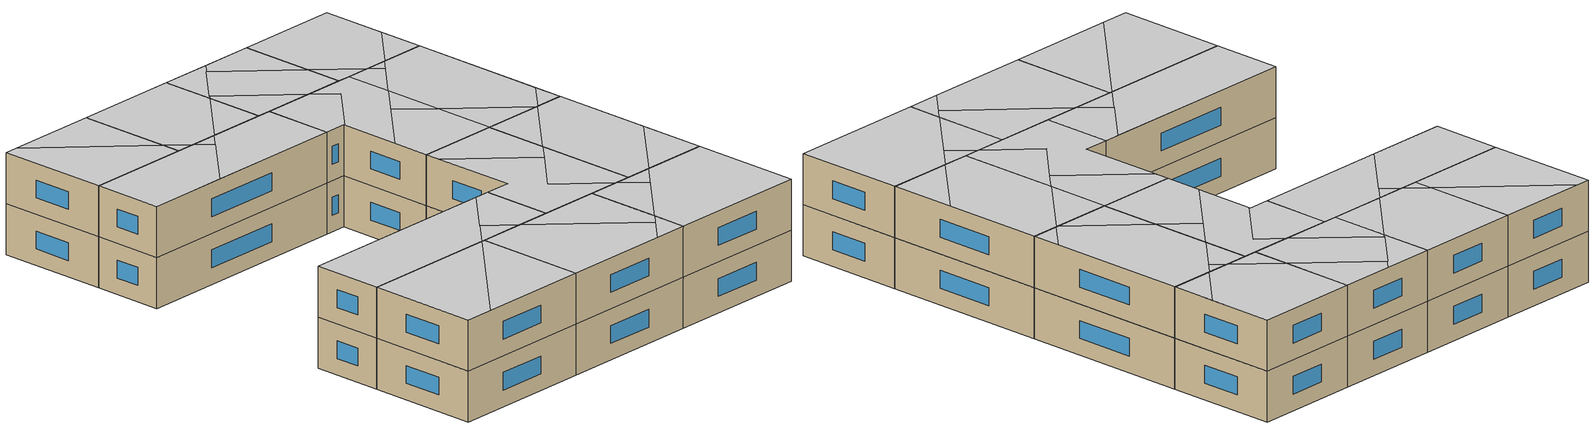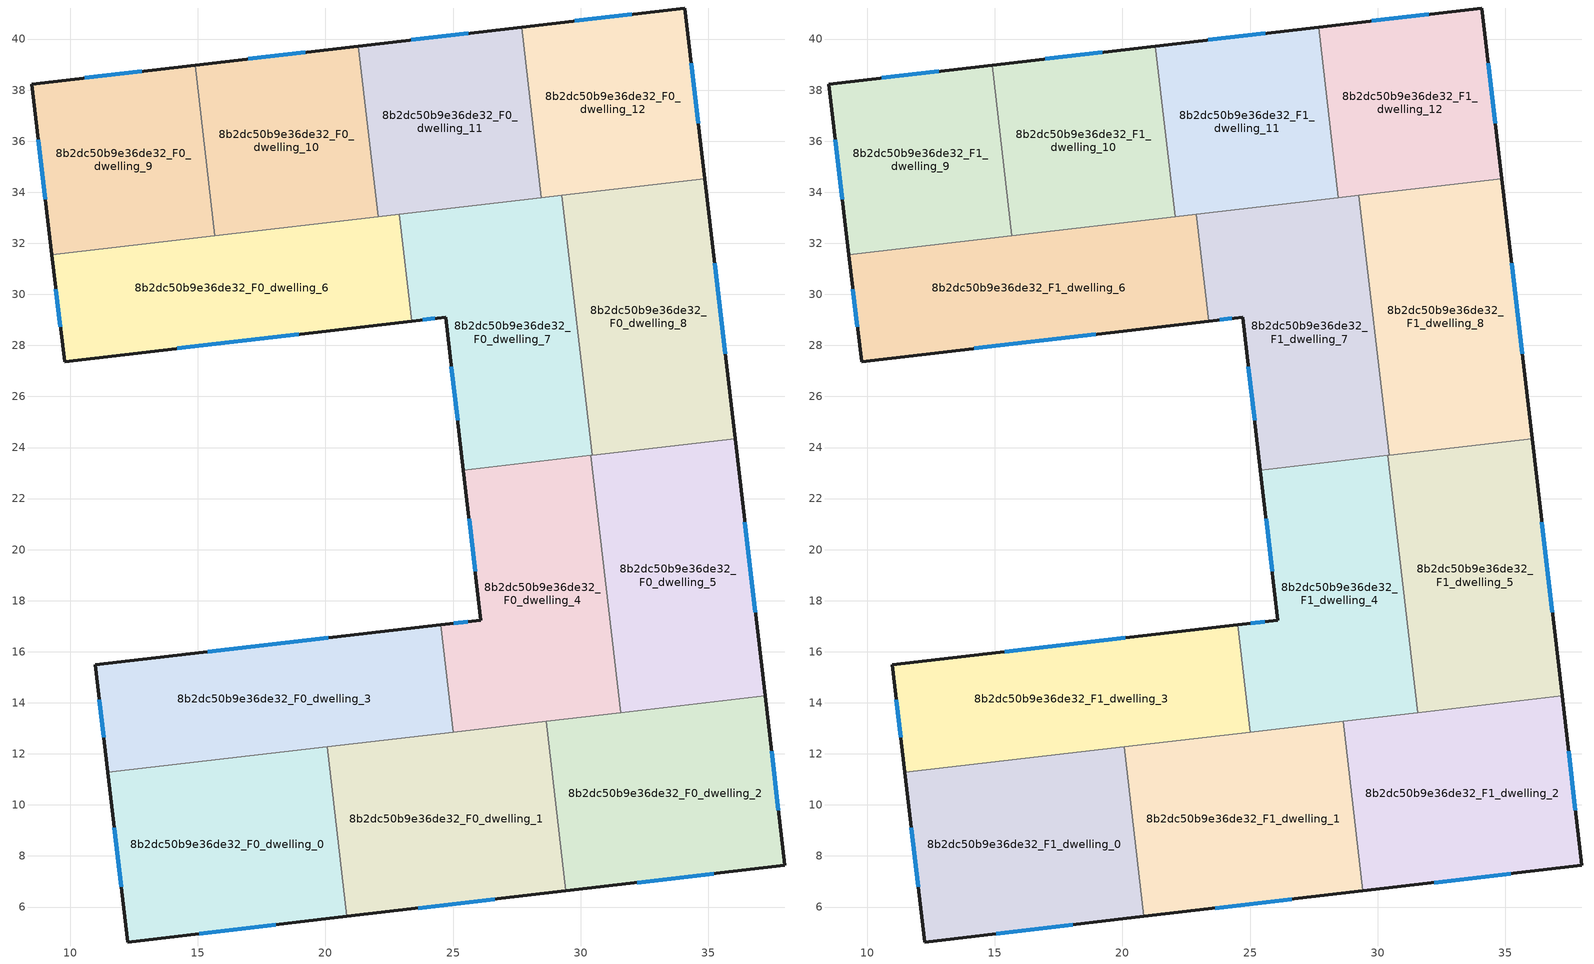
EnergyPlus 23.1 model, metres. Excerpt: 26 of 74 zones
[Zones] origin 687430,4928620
8b2dc50b9e36de32_F0_dwelling_0
 floor ground (EU_floor_Construction): 20.06,12.27 20.84,5.63 12.26,4.63 11.48,11.27 z0
 wall outside (EU_wall_Construction): 11.48,11.27 12.26,4.63 20.84,5.63 z0:3
 wall to 8b2dc50b9e36de32_F0_dwelling_1 (EU_wall_Construction): 20.84,5.63 20.06,12.27 z0:3
 wall to 8b2dc50b9e36de32_F0_dwelling_3 (EU_wall_Construction): 20.06,12.27 11.48,11.27 z0:3
 window (EU_Window_Construction): 15.05,4.96 18.05,5.3 / 11.73,9.11 12,6.79 z0.98:2.02
8b2dc50b9e36de32_F0_dwelling_1
 floor ground (EU_floor_Construction): 28.64,13.27 29.42,6.63 20.84,5.63 20.06,12.27 z0
 wall outside (EU_wall_Construction): 20.84,5.63 29.42,6.63 z0:3
 wall to 8b2dc50b9e36de32_F0_dwelling_2 (EU_wall_Construction): 29.42,6.63 28.64,13.27 z0:3
 wall to 8b2dc50b9e36de32_F0_dwelling_4 (EU_wall_Construction): 28.64,13.27 25,12.85 z0:3
 wall to 8b2dc50b9e36de32_F0_dwelling_3 (EU_wall_Construction): 25,12.84 20.06,12.27 z0:3
 window (EU_Window_Construction): 23.63,5.95 26.63,6.3 z0.98:2.02
8b2dc50b9e36de32_F0_dwelling_10
 floor ground (EU_floor_Construction): 21.29,39.73 22.06,33.05 15.67,32.3 14.89,38.98 z0
 wall outside (EU_wall_Construction): 21.29,39.73 14.89,38.98 z0:3
 wall to 8b2dc50b9e36de32_F0_dwelling_11 (EU_wall_Construction): 22.06,33.05 21.29,39.73 z0:3
 wall to 8b2dc50b9e36de32_F0_dwelling_9 (EU_wall_Construction): 14.89,38.98 15.67,32.3 z0:3
 wall to 8b2dc50b9e36de32_F0_dwelling_6 (EU_wall_Construction): 15.67,32.3 22.06,33.05 z0:3
 window (EU_Window_Construction): 19.21,39.49 16.97,39.23 z0.98:2.02
8b2dc50b9e36de32_F0_dwelling_11
 floor ground (EU_floor_Construction): 27.68,40.47 28.46,33.79 22.06,33.05 21.29,39.73 z0
 wall outside (EU_wall_Construction): 27.68,40.47 21.29,39.73 z0:3
 wall to 8b2dc50b9e36de32_F0_dwelling_12 (EU_wall_Construction): 28.46,33.79 27.68,40.47 z0:3
 wall to 8b2dc50b9e36de32_F0_dwelling_7 (EU_wall_Construction): 22.89,33.14 28.46,33.79 z0:3
 wall to 8b2dc50b9e36de32_F0_dwelling_6 (EU_wall_Construction): 22.06,33.05 22.89,33.14 z0:3
 window (EU_Window_Construction): 25.6,40.23 23.37,39.97 z0.98:2.02
8b2dc50b9e36de32_F0_dwelling_12
 floor ground (EU_floor_Construction): 34.08,41.22 34.86,34.54 28.46,33.79 27.68,40.47 z0
 wall outside (EU_wall_Construction): 34.86,34.54 34.08,41.22 27.68,40.47 z0:3
 wall to 8b2dc50b9e36de32_F0_dwelling_8 (EU_wall_Construction): 29.26,33.89 34.86,34.54 z0:3
 wall to 8b2dc50b9e36de32_F0_dwelling_7 (EU_wall_Construction): 28.46,33.79 29.26,33.89 z0:3
 window (EU_Window_Construction): 32,40.98 29.76,40.72 / 34.6,36.71 34.33,39.05 z0.98:2.02
8b2dc50b9e36de32_F0_dwelling_2
 floor ground (EU_floor_Construction): 37.22,14.27 38,7.63 29.42,6.63 28.64,13.27 z0
 wall outside (EU_wall_Construction): 29.42,6.63 38,7.63 37.22,14.27 z0:3
 wall to 8b2dc50b9e36de32_F0_dwelling_5 (EU_wall_Construction): 37.22,14.27 31.57,13.61 z0:3
 wall to 8b2dc50b9e36de32_F0_dwelling_4 (EU_wall_Construction): 31.57,13.61 28.64,13.27 z0:3
 window (EU_Window_Construction): 37.74,9.79 37.47,12.11 / 32.21,6.95 35.21,7.3 z0.98:2.02
8b2dc50b9e36de32_F0_dwelling_3
 floor ground (EU_floor_Construction): 24.51,17.06 25,12.84 11.48,11.27 10.99,15.49 z0
 wall outside (EU_wall_Construction): 24.51,17.06 10.99,15.49 11.48,11.27 z0:3
 wall to 8b2dc50b9e36de32_F0_dwelling_4 (EU_wall_Construction): 25,12.84 24.51,17.06 z0:3
 window (EU_Window_Construction): 11.15,14.12 11.32,12.64 / 20.11,16.55 15.38,16 z0.98:2.02
8b2dc50b9e36de32_F0_dwelling_4
 floor ground (EU_floor_Construction): 30.4,23.69 31.57,13.61 25,12.84 24.51,17.06 26.09,17.24 25.4,23.11 z0
 wall outside (EU_wall_Construction): 25.4,23.11 26.09,17.24 24.51,17.06 z0:3
 wall to 8b2dc50b9e36de32_F0_dwelling_5 (EU_wall_Construction): 31.57,13.61 30.4,23.69 z0:3
 wall to 8b2dc50b9e36de32_F0_dwelling_7 (EU_wall_Construction): 30.4,23.69 25.4,23.11 z0:3
 window (EU_Window_Construction): 25.63,21.2 25.86,19.15 / 25.57,17.18 25.02,17.12 z0.98:2.02
8b2dc50b9e36de32_F0_dwelling_5
 floor ground (EU_floor_Construction): 36.05,24.35 37.22,14.27 31.57,13.61 30.4,23.69 z0
 wall outside (EU_wall_Construction): 37.22,14.27 36.05,24.35 z0:3
 wall to 8b2dc50b9e36de32_F0_dwelling_8 (EU_wall_Construction): 36.05,24.35 30.45,23.7 z0:3
 wall to 8b2dc50b9e36de32_F0_dwelling_7 (EU_wall_Construction): 30.45,23.7 30.39,23.69 z0:3
 window (EU_Window_Construction): 36.84,17.55 36.43,21.07 z0.98:2.02
8b2dc50b9e36de32_F0_dwelling_6
 floor ground (EU_floor_Construction): 22.89,33.14 23.37,28.95 9.78,27.37 9.28,31.56 z0
 wall outside (EU_wall_Construction): 9.28,31.56 9.78,27.37 23.37,28.95 z0:3
 wall to 8b2dc50b9e36de32_F0_dwelling_7 (EU_wall_Construction): 23.37,28.95 22.89,33.14 z0:3
 wall to 8b2dc50b9e36de32_F0_dwelling_9 (EU_wall_Construction): 15.67,32.3 9.28,31.56 z0:3
 window (EU_Window_Construction): 14.2,27.88 18.95,28.44 / 9.44,30.2 9.62,28.73 z0.98:2.02
8b2dc50b9e36de32_F0_dwelling_7
 floor ground (EU_floor_Construction): 29.26,33.89 30.45,23.7 25.4,23.11 24.71,29.11 23.37,28.95 22.89,33.14 z0
 wall outside (EU_wall_Construction): 23.37,28.95 24.71,29.11 25.4,23.11 z0:3
 wall to 8b2dc50b9e36de32_F0_dwelling_8 (EU_wall_Construction): 30.45,23.7 29.26,33.89 z0:3
 window (EU_Window_Construction): 24.93,27.16 25.18,25.06 / 23.81,29 24.27,29.06 z0.98:2.02
8b2dc50b9e36de32_F0_dwelling_8
 floor ground (EU_floor_Construction): 34.86,34.54 36.05,24.35 30.45,23.7 29.26,33.89 z0
 wall outside (EU_wall_Construction): 36.05,24.35 34.86,34.54 z0:3
 window (EU_Window_Construction): 35.66,27.66 35.24,31.22 z0.98:2.02
8b2dc50b9e36de32_F0_dwelling_9
 floor ground (EU_floor_Construction): 14.89,38.98 15.67,32.3 9.28,31.56 8.49,38.24 z0
 wall outside (EU_wall_Construction): 14.89,38.98 8.49,38.24 9.28,31.56 z0:3
 window (EU_Window_Construction): 8.75,36.07 9.02,33.73 / 12.81,38.74 10.57,38.48 z0.98:2.02
8b2dc50b9e36de32_F1_dwelling_0
 floor to 8b2dc50b9e36de32_F0_dwelling_0 (EU_floor_Construction): 20.06,12.27 20.84,5.63 12.26,4.63 11.48,11.27 z3
 wall outside (EU_wall_Construction): 11.48,11.27 12.26,4.63 20.84,5.63 z3:6
 wall to 8b2dc50b9e36de32_F1_dwelling_1 (EU_wall_Construction): 20.84,5.63 20.06,12.27 z3:6
 wall to 8b2dc50b9e36de32_F1_dwelling_3 (EU_wall_Construction): 20.06,12.27 11.48,11.27 z3:6
 window (EU_Window_Construction): 15.05,4.96 18.05,5.3 / 11.73,9.11 12,6.79 z3.98:5.02
 ceiling to 8b2dc50b9e36de32_F2_dwelling_6 (EU_floor_Construction): 13.99,4.83 19.86,12.25 11.48,11.27 12.26,4.63 z6
 ceiling to 8b2dc50b9e36de32_F2_dwelling_10 (EU_floor_Construction): 20.84,5.63 20.06,12.27 19.86,12.25 13.99,4.83 z6
8b2dc50b9e36de32_F1_dwelling_1
 floor to 8b2dc50b9e36de32_F0_dwelling_1 (EU_floor_Construction): 28.64,13.27 29.42,6.63 20.84,5.63 20.06,12.27 z3
 wall outside (EU_wall_Construction): 20.84,5.63 29.42,6.63 z3:6
 wall to 8b2dc50b9e36de32_F1_dwelling_2 (EU_wall_Construction): 29.42,6.63 28.64,13.27 z3:6
 wall to 8b2dc50b9e36de32_F1_dwelling_4 (EU_wall_Construction): 28.64,13.27 25,12.85 z3:6
 wall to 8b2dc50b9e36de32_F1_dwelling_3 (EU_wall_Construction): 25,12.84 20.06,12.27 z3:6
 window (EU_Window_Construction): 23.63,5.95 26.63,6.3 z3.98:5.02
 ceiling to 8b2dc50b9e36de32_F2_dwelling_10 (EU_floor_Construction): 27.32,6.39 28.62,8.03 22.86,12.6 20.06,12.27 20.84,5.63 z6
 ceiling to 8b2dc50b9e36de32_F2_dwelling_8 (EU_floor_Construction): 28.62,8.03 29.17,8.72 28.64,13.27 22.86,12.6 z6
 ceiling to 8b2dc50b9e36de32_F2_dwelling_11 (EU_floor_Construction): 29.42,6.63 29.17,8.72 27.32,6.39 z6
8b2dc50b9e36de32_F1_dwelling_10
 floor to 8b2dc50b9e36de32_F0_dwelling_10 (EU_floor_Construction): 21.29,39.73 22.06,33.05 15.67,32.3 14.89,38.98 z3
 wall outside (EU_wall_Construction): 21.29,39.73 14.89,38.98 z3:6
 wall to 8b2dc50b9e36de32_F1_dwelling_11 (EU_wall_Construction): 22.06,33.05 21.29,39.73 z3:6
 wall to 8b2dc50b9e36de32_F1_dwelling_9 (EU_wall_Construction): 14.89,38.98 15.67,32.3 z3:6
 wall to 8b2dc50b9e36de32_F1_dwelling_6 (EU_wall_Construction): 15.67,32.3 22.06,33.05 z3:6
 window (EU_Window_Construction): 19.21,39.49 16.97,39.23 z3.98:5.02
 ceiling to 8b2dc50b9e36de32_F2_dwelling_0 (EU_floor_Construction): 18.51,32.63 21.65,36.6 21.29,39.73 14.89,38.98 15.54,33.41 16.78,32.43 z6
 ceiling to 8b2dc50b9e36de32_F2_dwelling_3 (EU_floor_Construction): 22.06,33.05 21.65,36.6 18.51,32.63 z6
 ceiling to 8b2dc50b9e36de32_F2_dwelling_1 (EU_floor_Construction): 16.78,32.43 15.54,33.41 15.67,32.3 z6
8b2dc50b9e36de32_F1_dwelling_11
 floor to 8b2dc50b9e36de32_F0_dwelling_11 (EU_floor_Construction): 27.68,40.47 28.46,33.79 22.06,33.05 21.29,39.73 z3
 wall outside (EU_wall_Construction): 27.68,40.47 21.29,39.73 z3:6
 wall to 8b2dc50b9e36de32_F1_dwelling_12 (EU_wall_Construction): 28.46,33.79 27.68,40.47 z3:6
 wall to 8b2dc50b9e36de32_F1_dwelling_7 (EU_wall_Construction): 22.89,33.14 28.46,33.79 z3:6
 wall to 8b2dc50b9e36de32_F1_dwelling_6 (EU_wall_Construction): 22.06,33.05 22.89,33.14 z3:6
 window (EU_Window_Construction): 25.6,40.23 23.37,39.97 z3.98:5.02
 ceiling to 8b2dc50b9e36de32_F2_dwelling_4 (EU_floor_Construction): 28.46,33.79 28.2,36.05 23.91,39.45 21.82,36.81 25.99,33.5 z6
 ceiling to 8b2dc50b9e36de32_F2_dwelling_0 (EU_floor_Construction): 21.65,36.6 24.42,40.09 21.29,39.73 z6
 ceiling to 8b2dc50b9e36de32_F2_dwelling_2 (EU_floor_Construction): 28.2,36.05 27.68,40.47 24.42,40.09 23.91,39.45 z6
 ceiling to 8b2dc50b9e36de32_F2_dwelling_3 (EU_floor_Construction): 25.99,33.5 21.82,36.81 21.65,36.6 22.06,33.05 z6
8b2dc50b9e36de32_F1_dwelling_12
 floor to 8b2dc50b9e36de32_F0_dwelling_12 (EU_floor_Construction): 34.08,41.22 34.86,34.54 28.46,33.79 27.68,40.47 z3
 wall outside (EU_wall_Construction): 34.86,34.54 34.08,41.22 27.68,40.47 z3:6
 wall to 8b2dc50b9e36de32_F1_dwelling_8 (EU_wall_Construction): 29.26,33.89 34.86,34.54 z3:6
 wall to 8b2dc50b9e36de32_F1_dwelling_7 (EU_wall_Construction): 28.46,33.79 29.26,33.89 z3:6
 window (EU_Window_Construction): 32,40.98 29.76,40.72 / 34.6,36.71 34.33,39.05 z3.98:5.02
 ceiling to 8b2dc50b9e36de32_F2_dwelling_2 (EU_floor_Construction): 32.11,34.22 34.54,37.29 34.08,41.22 27.68,40.47 28.2,36.05 30.72,34.06 z6
 ceiling to 8b2dc50b9e36de32_F2_dwelling_5 (EU_floor_Construction): 34.86,34.54 34.54,37.29 32.11,34.22 z6
 ceiling to 8b2dc50b9e36de32_F2_dwelling_4 (EU_floor_Construction): 30.72,34.06 28.2,36.05 28.46,33.79 z6
8b2dc50b9e36de32_F1_dwelling_2
 floor to 8b2dc50b9e36de32_F0_dwelling_2 (EU_floor_Construction): 37.22,14.27 38,7.63 29.42,6.63 28.64,13.27 z3
 wall outside (EU_wall_Construction): 29.42,6.63 38,7.63 37.22,14.27 z3:6
 wall to 8b2dc50b9e36de32_F1_dwelling_5 (EU_wall_Construction): 37.22,14.27 31.57,13.61 z3:6
 wall to 8b2dc50b9e36de32_F1_dwelling_4 (EU_wall_Construction): 31.57,13.61 28.64,13.27 z3:6
 window (EU_Window_Construction): 37.74,9.79 37.47,12.11 / 32.21,6.95 35.21,7.3 z3.98:5.02
 ceiling to 8b2dc50b9e36de32_F2_dwelling_11 (EU_floor_Construction): 38,7.63 37.22,14.27 33.19,13.8 29.17,8.72 29.42,6.63 z6
 ceiling to 8b2dc50b9e36de32_F2_dwelling_9 (EU_floor_Construction): 32.04,12.34 33.19,13.8 30.58,13.5 z6
 ceiling to 8b2dc50b9e36de32_F2_dwelling_8 (EU_floor_Construction): 29.17,8.72 32.04,12.34 30.58,13.5 28.64,13.27 z6
8b2dc50b9e36de32_F1_dwelling_3
 floor to 8b2dc50b9e36de32_F0_dwelling_3 (EU_floor_Construction): 24.51,17.06 25,12.84 11.48,11.27 10.99,15.49 z3
 wall outside (EU_wall_Construction): 24.51,17.06 10.99,15.49 11.48,11.27 z3:6
 wall to 8b2dc50b9e36de32_F1_dwelling_4 (EU_wall_Construction): 25,12.84 24.51,17.06 z3:6
 window (EU_Window_Construction): 11.15,14.12 11.32,12.64 / 20.11,16.55 15.38,16 z3.98:5.02
 ceiling to 8b2dc50b9e36de32_F2_dwelling_8 (EU_floor_Construction): 25,12.84 24.51,17.06 23.58,16.95 21.19,13.92 22.86,12.6 z6
 ceiling to 8b2dc50b9e36de32_F2_dwelling_6 (EU_floor_Construction): 19.86,12.25 23.58,16.95 10.99,15.49 11.48,11.27 z6
 ceiling to 8b2dc50b9e36de32_F2_dwelling_10 (EU_floor_Construction): 22.86,12.6 21.19,13.92 19.86,12.25 z6
8b2dc50b9e36de32_F1_dwelling_4
 floor to 8b2dc50b9e36de32_F0_dwelling_4 (EU_floor_Construction): 30.4,23.69 31.57,13.61 25,12.84 24.51,17.06 26.09,17.24 25.4,23.11 z3
 wall outside (EU_wall_Construction): 25.4,23.11 26.09,17.24 24.51,17.06 z3:6
 wall to 8b2dc50b9e36de32_F1_dwelling_5 (EU_wall_Construction): 31.57,13.61 30.4,23.69 z3:6
 wall to 8b2dc50b9e36de32_F1_dwelling_7 (EU_wall_Construction): 30.4,23.69 25.4,23.11 z3:6
 window (EU_Window_Construction): 25.63,21.2 25.86,19.15 / 25.57,17.18 25.02,17.12 z3.98:5.02
 ceiling to 8b2dc50b9e36de32_F2_dwelling_7 (EU_floor_Construction): 29.96,18.69 30.85,19.81 30.4,23.69 25.4,23.11 25.48,22.42 25.5,22.26 25.51,22.21 z6
 ceiling to 8b2dc50b9e36de32_F2_dwelling_8 (EU_floor_Construction): 30.58,13.5 27.67,15.8 29.96,18.69 25.51,22.21 26.09,17.24 24.51,17.06 25,12.85 z6
 ceiling to 8b2dc50b9e36de32_F2_dwelling_9 (EU_floor_Construction): 31.57,13.61 30.85,19.81 27.67,15.8 30.58,13.5 z6
8b2dc50b9e36de32_F1_dwelling_5
 floor to 8b2dc50b9e36de32_F0_dwelling_5 (EU_floor_Construction): 36.05,24.35 37.22,14.27 31.57,13.61 30.4,23.69 z3
 wall outside (EU_wall_Construction): 37.22,14.27 36.05,24.35 z3:6
 wall to 8b2dc50b9e36de32_F1_dwelling_8 (EU_wall_Construction): 36.05,24.35 30.45,23.7 z3:6
 wall to 8b2dc50b9e36de32_F1_dwelling_7 (EU_wall_Construction): 30.45,23.7 30.39,23.69 z3:6
 window (EU_Window_Construction): 36.84,17.55 36.43,21.07 z3.98:5.02
 ceiling to 8b2dc50b9e36de32_F2_dwelling_9 (EU_floor_Construction): 33.19,13.8 36.75,18.3 36.04,24.35 34.28,24.15 30.85,19.81 31.57,13.61 z6
 ceiling to 8b2dc50b9e36de32_F2_dwelling_11 (EU_floor_Construction): 37.22,14.27 36.75,18.3 33.19,13.8 z6
 ceiling to 8b2dc50b9e36de32_F2_dwelling_7 (EU_floor_Construction): 30.85,19.81 34.23,24.09 34.18,24.13 30.4,23.69 z6
8b2dc50b9e36de32_F1_dwelling_6
 floor to 8b2dc50b9e36de32_F0_dwelling_6 (EU_floor_Construction): 22.89,33.14 23.37,28.95 9.78,27.37 9.28,31.56 z3
 wall outside (EU_wall_Construction): 9.28,31.56 9.78,27.37 23.37,28.95 z3:6
 wall to 8b2dc50b9e36de32_F1_dwelling_7 (EU_wall_Construction): 23.37,28.95 22.89,33.14 z3:6
 wall to 8b2dc50b9e36de32_F1_dwelling_9 (EU_wall_Construction): 15.67,32.3 9.28,31.56 z3:6
 window (EU_Window_Construction): 14.2,27.88 18.95,28.44 / 9.44,30.2 9.62,28.73 z3.98:5.02
 ceiling to 8b2dc50b9e36de32_F2_dwelling_1 (EU_floor_Construction): 14.81,27.96 17.75,31.67 16.78,32.43 9.28,31.56 9.78,27.37 z6
 ceiling to 8b2dc50b9e36de32_F2_dwelling_3 (EU_floor_Construction): 23.37,28.95 22.89,33.14 18.51,32.63 14.81,27.96 z6
 ceiling to 8b2dc50b9e36de32_F2_dwelling_0 (EU_floor_Construction): 17.75,31.67 18.51,32.63 16.78,32.43 z6
8b2dc50b9e36de32_F1_dwelling_7
 floor to 8b2dc50b9e36de32_F0_dwelling_7 (EU_floor_Construction): 29.26,33.89 30.45,23.7 25.4,23.11 24.71,29.11 23.37,28.95 22.89,33.14 z3
 wall outside (EU_wall_Construction): 23.37,28.95 24.71,29.11 25.4,23.11 z3:6
 wall to 8b2dc50b9e36de32_F1_dwelling_8 (EU_wall_Construction): 30.45,23.7 29.26,33.89 z3:6
 window (EU_Window_Construction): 24.93,27.16 25.18,25.06 / 23.81,29 24.27,29.06 z3.98:5.02
 ceiling to 8b2dc50b9e36de32_F2_dwelling_3 (EU_floor_Construction): 24.72,29.02 27.39,32.4 25.99,33.5 22.89,33.14 23.37,28.95 24.71,29.11 z6
 ceiling to 8b2dc50b9e36de32_F2_dwelling_4 (EU_floor_Construction): 25.14,25.41 29.6,31.04 29.26,33.89 25.99,33.5 27.39,32.4 24.72,29.02 z6
 ceiling to 8b2dc50b9e36de32_F2_dwelling_5 (EU_floor_Construction): 30.02,27.42 29.6,31.04 28,29.02 z6
 ceiling to 8b2dc50b9e36de32_F2_dwelling_7 (EU_floor_Construction): 30.45,23.7 30.02,27.42 28,29.02 25.14,25.41 25.4,23.11 z6
8b2dc50b9e36de32_F1_dwelling_8
 floor to 8b2dc50b9e36de32_F0_dwelling_8 (EU_floor_Construction): 34.86,34.54 36.05,24.35 30.45,23.7 29.26,33.89 z3
 wall outside (EU_wall_Construction): 36.05,24.35 34.86,34.54 z3:6
 window (EU_Window_Construction): 35.66,27.66 35.24,31.22 z3.98:5.02
 ceiling to 8b2dc50b9e36de32_F2_dwelling_5 (EU_floor_Construction): 34.28,24.15 35.84,26.12 34.86,34.54 32.11,34.22 29.6,31.04 30.02,27.42 34.18,24.13 z6
 ceiling to 8b2dc50b9e36de32_F2_dwelling_9 (EU_floor_Construction): 36.04,24.35 35.84,26.12 34.28,24.15 z6
 ceiling to 8b2dc50b9e36de32_F2_dwelling_4 (EU_floor_Construction): 29.6,31.04 31.49,33.44 30.72,34.06 29.26,33.89 z6
 ceiling to 8b2dc50b9e36de32_F2_dwelling_7 (EU_floor_Construction): 34.18,24.13 30.02,27.42 30.45,23.7 z6
 ceiling to 8b2dc50b9e36de32_F2_dwelling_2 (EU_floor_Construction): 31.49,33.44 32.11,34.22 30.72,34.06 z6
8b2dc50b9e36de32_F1_dwelling_9
 floor to 8b2dc50b9e36de32_F0_dwelling_9 (EU_floor_Construction): 14.89,38.98 15.67,32.3 9.28,31.56 8.49,38.24 z3
 wall outside (EU_wall_Construction): 14.89,38.98 8.49,38.24 9.28,31.56 z3:6
 window (EU_Window_Construction): 8.75,36.07 9.02,33.73 / 12.81,38.74 10.57,38.48 z3.98:5.02
 ceiling to 8b2dc50b9e36de32_F2_dwelling_1 (EU_floor_Construction): 15.67,32.3 15.54,33.41 9.32,38.34 8.49,38.24 9.28,31.56 z6
 ceiling to 8b2dc50b9e36de32_F2_dwelling_0 (EU_floor_Construction): 15.54,33.41 14.89,38.98 9.32,38.34 z6
[Building]
EU S2 Campaign: North Axis=0; Terrain=City; Solar Distribution=FullExterior
[Site:Location]
Bologna: Latitude=44.5; Longitude=11.25; Time Zone=1; Elevation=37
[SizingPeriod:WeatherFileDays]
AnnualSizingPeriod: Begin Month=1; Begin Day of Month=1; End Month=12; End Day of Month=31; Day of Week for Start Day=Monday; Use Weather File Daylight Saving Period=No; Use Weather File Rain and Snow Indicators=No
[MATERIAL]
EU_InternalMass_Material: Roughness=MediumRough; Thickness=0.1; Conductivity=1; Density=1800; Specific Heat=900; Thermal Absorptance=0.9; Solar Absorptance=0.7; Visible Absorptance=0.7
[MATERIAL:NOMASS] Roughness=MediumRough; Thermal Absorptance=0.9; Solar Absorptance=0.7; Visible Absorptance=0.7
Name | Thermal Resistance
EU_wall_NoMass | 0.905828
EU_floor_NoMass | 0.67114
[WINDOWMATERIAL:SIMPLEGLAZINGSYSTEM]
EU_Window_SimpleGlazing: UFactor=4.52486; Solar Heat Gain Coefficient=0.85; Visible Transmittance=0.85
[CONSTRUCTION]
EU_wall_Construction: EU_wall_NoMass
EU_floor_Construction: EU_floor_NoMass
EU_Window_Construction: EU_Window_SimpleGlazing
EU_InternalMass_Construction: EU_InternalMass_Material
[ZONE] Type=1; Multiplier=1; Ceiling Height=autocalculate; Floor Area=autocalculate; Part of Total Floor Area=Yes
Name | Volume
8b2dc50b9e36de32_F0_dwelling_0; 8b2dc50b9e36de32_F1_dwelling_0 | 173.251
8b2dc50b9e36de32_F0_dwelling_1; 8b2dc50b9e36de32_F1_dwelling_1 | 173.247
8b2dc50b9e36de32_F0_dwelling_10; 8b2dc50b9e36de32_F1_dwelling_10 | 129.944
8b2dc50b9e36de32_F0_dwelling_11; 8b2dc50b9e36de32_F1_dwelling_11 | 129.945
8b2dc50b9e36de32_F0_dwelling_12; 8b2dc50b9e36de32_F1_dwelling_12 | 129.948
8b2dc50b9e36de32_F0_dwelling_2; 8b2dc50b9e36de32_F1_dwelling_2 | 173.273
8b2dc50b9e36de32_F0_dwelling_3; 8b2dc50b9e36de32_F1_dwelling_3 | 173.266
8b2dc50b9e36de32_F0_dwelling_4; 8b2dc50b9e36de32_F1_dwelling_4 | 173.269
8b2dc50b9e36de32_F0_dwelling_5; 8b2dc50b9e36de32_F1_dwelling_5 | 173.245
8b2dc50b9e36de32_F0_dwelling_6; 8b2dc50b9e36de32_F1_dwelling_6; 8b2dc50b9e36de32_F0_dwelling_8; 8b2dc50b9e36de32_F1_dwelling_8 | 173.239
8b2dc50b9e36de32_F0_dwelling_7; 8b2dc50b9e36de32_F1_dwelling_7 | 173.259
8b2dc50b9e36de32_F0_dwelling_9; 8b2dc50b9e36de32_F1_dwelling_9 | 129.94
[INTERNALMASS] Construction=EU_InternalMass_Construction
Name | Zone or ZoneList | Surface Area
8b2dc50b9e36de32_F0_dwelling_0_EU_InternalMass | 8b2dc50b9e36de32_F0_dwelling_0 | 57.75
8b2dc50b9e36de32_F0_dwelling_1_EU_InternalMass | 8b2dc50b9e36de32_F0_dwelling_1 | 57.7491
8b2dc50b9e36de32_F0_dwelling_2_EU_InternalMass | 8b2dc50b9e36de32_F0_dwelling_2 | 57.7576
8b2dc50b9e36de32_F0_dwelling_3_EU_InternalMass | 8b2dc50b9e36de32_F0_dwelling_3 | 57.7555
8b2dc50b9e36de32_F0_dwelling_4_EU_InternalMass | 8b2dc50b9e36de32_F0_dwelling_4 | 57.756
8b2dc50b9e36de32_F0_dwelling_5_EU_InternalMass | 8b2dc50b9e36de32_F0_dwelling_5 | 57.7484
8b2dc50b9e36de32_F0_dwelling_6_EU_InternalMass | 8b2dc50b9e36de32_F0_dwelling_6 | 57.7466
8b2dc50b9e36de32_F0_dwelling_7_EU_InternalMass | 8b2dc50b9e36de32_F0_dwelling_7 | 57.753
8b2dc50b9e36de32_F0_dwelling_8_EU_InternalMass | 8b2dc50b9e36de32_F0_dwelling_8 | 57.7463
8b2dc50b9e36de32_F0_dwelling_9_EU_InternalMass | 8b2dc50b9e36de32_F0_dwelling_9 | 43.3132
8b2dc50b9e36de32_F0_dwelling_10_EU_InternalMass | 8b2dc50b9e36de32_F0_dwelling_10 | 43.3147
8b2dc50b9e36de32_F0_dwelling_11_EU_InternalMass | 8b2dc50b9e36de32_F0_dwelling_11 | 43.3148
8b2dc50b9e36de32_F0_dwelling_12_EU_InternalMass | 8b2dc50b9e36de32_F0_dwelling_12 | 43.3157
8b2dc50b9e36de32_F1_dwelling_0_EU_InternalMass | 8b2dc50b9e36de32_F1_dwelling_0 | 57.75
8b2dc50b9e36de32_F1_dwelling_1_EU_InternalMass | 8b2dc50b9e36de32_F1_dwelling_1 | 57.7491
8b2dc50b9e36de32_F1_dwelling_2_EU_InternalMass | 8b2dc50b9e36de32_F1_dwelling_2 | 57.7576
8b2dc50b9e36de32_F1_dwelling_3_EU_InternalMass | 8b2dc50b9e36de32_F1_dwelling_3 | 57.7555
8b2dc50b9e36de32_F1_dwelling_4_EU_InternalMass | 8b2dc50b9e36de32_F1_dwelling_4 | 57.756
8b2dc50b9e36de32_F1_dwelling_5_EU_InternalMass | 8b2dc50b9e36de32_F1_dwelling_5 | 57.7484
8b2dc50b9e36de32_F1_dwelling_6_EU_InternalMass | 8b2dc50b9e36de32_F1_dwelling_6 | 57.7466
8b2dc50b9e36de32_F1_dwelling_7_EU_InternalMass | 8b2dc50b9e36de32_F1_dwelling_7 | 57.753
8b2dc50b9e36de32_F1_dwelling_8_EU_InternalMass | 8b2dc50b9e36de32_F1_dwelling_8 | 57.7463
8b2dc50b9e36de32_F1_dwelling_9_EU_InternalMass | 8b2dc50b9e36de32_F1_dwelling_9 | 43.3132
8b2dc50b9e36de32_F1_dwelling_10_EU_InternalMass | 8b2dc50b9e36de32_F1_dwelling_10 | 43.3147
8b2dc50b9e36de32_F1_dwelling_11_EU_InternalMass | 8b2dc50b9e36de32_F1_dwelling_11 | 43.3148
8b2dc50b9e36de32_F1_dwelling_12_EU_InternalMass | 8b2dc50b9e36de32_F1_dwelling_12 | 43.3157
[OTHEREQUIPMENT] Fuel Type=Electricity; Design Level Calculation Method=Watts/Area; Power per Zone Floor Area=1; Fraction Latent=0; Fraction Radiant=0; Fraction Lost=0; Carbon Dioxide Generation Rate=0; EndUse Subcategory=EU_Step8_InternalGains
Name | Zone or ZoneList or Space or SpaceList | Schedule
EU_Step8_InternalGain_8b2dc50b9e36de32_F0_dwelling_0_f000 | 8b2dc50b9e36de32_F0_dwelling_0 | EU_Step8_GainSchedule_8b2dc50b9e36de32_F0_dwelling_0_f000
EU_Step8_InternalGain_8b2dc50b9e36de32_F0_dwelling_1_f000 | 8b2dc50b9e36de32_F0_dwelling_1 | EU_Step8_GainSchedule_8b2dc50b9e36de32_F0_dwelling_1_f000
EU_Step8_InternalGain_8b2dc50b9e36de32_F0_dwelling_2_f000 | 8b2dc50b9e36de32_F0_dwelling_2 | EU_Step8_GainSchedule_8b2dc50b9e36de32_F0_dwelling_2_f000
EU_Step8_InternalGain_8b2dc50b9e36de32_F0_dwelling_3_f000 | 8b2dc50b9e36de32_F0_dwelling_3 | EU_Step8_GainSchedule_8b2dc50b9e36de32_F0_dwelling_3_f000
EU_Step8_InternalGain_8b2dc50b9e36de32_F0_dwelling_4_f000 | 8b2dc50b9e36de32_F0_dwelling_4 | EU_Step8_GainSchedule_8b2dc50b9e36de32_F0_dwelling_4_f000
EU_Step8_InternalGain_8b2dc50b9e36de32_F0_dwelling_5_f000 | 8b2dc50b9e36de32_F0_dwelling_5 | EU_Step8_GainSchedule_8b2dc50b9e36de32_F0_dwelling_5_f000
EU_Step8_InternalGain_8b2dc50b9e36de32_F0_dwelling_6_f000 | 8b2dc50b9e36de32_F0_dwelling_6 | EU_Step8_GainSchedule_8b2dc50b9e36de32_F0_dwelling_6_f000
EU_Step8_InternalGain_8b2dc50b9e36de32_F0_dwelling_7_f000 | 8b2dc50b9e36de32_F0_dwelling_7 | EU_Step8_GainSchedule_8b2dc50b9e36de32_F0_dwelling_7_f000
EU_Step8_InternalGain_8b2dc50b9e36de32_F0_dwelling_8_f000 | 8b2dc50b9e36de32_F0_dwelling_8 | EU_Step8_GainSchedule_8b2dc50b9e36de32_F0_dwelling_8_f000
EU_Step8_InternalGain_8b2dc50b9e36de32_F0_dwelling_9_f000 | 8b2dc50b9e36de32_F0_dwelling_9 | EU_Step8_GainSchedule_8b2dc50b9e36de32_F0_dwelling_9_f000
EU_Step8_InternalGain_8b2dc50b9e36de32_F0_dwelling_10_f000 | 8b2dc50b9e36de32_F0_dwelling_10 | EU_Step8_GainSchedule_8b2dc50b9e36de32_F0_dwelling_10_f000
EU_Step8_InternalGain_8b2dc50b9e36de32_F0_dwelling_11_f000 | 8b2dc50b9e36de32_F0_dwelling_11 | EU_Step8_GainSchedule_8b2dc50b9e36de32_F0_dwelling_11_f000
EU_Step8_InternalGain_8b2dc50b9e36de32_F0_dwelling_12_f000 | 8b2dc50b9e36de32_F0_dwelling_12 | EU_Step8_GainSchedule_8b2dc50b9e36de32_F0_dwelling_12_f000
EU_Step8_InternalGain_8b2dc50b9e36de32_F1_dwelling_0_f000 | 8b2dc50b9e36de32_F1_dwelling_0 | EU_Step8_GainSchedule_8b2dc50b9e36de32_F1_dwelling_0_f000
EU_Step8_InternalGain_8b2dc50b9e36de32_F1_dwelling_1_f000 | 8b2dc50b9e36de32_F1_dwelling_1 | EU_Step8_GainSchedule_8b2dc50b9e36de32_F1_dwelling_1_f000
EU_Step8_InternalGain_8b2dc50b9e36de32_F1_dwelling_2_f000 | 8b2dc50b9e36de32_F1_dwelling_2 | EU_Step8_GainSchedule_8b2dc50b9e36de32_F1_dwelling_2_f000
EU_Step8_InternalGain_8b2dc50b9e36de32_F1_dwelling_3_f000 | 8b2dc50b9e36de32_F1_dwelling_3 | EU_Step8_GainSchedule_8b2dc50b9e36de32_F1_dwelling_3_f000
EU_Step8_InternalGain_8b2dc50b9e36de32_F1_dwelling_4_f000 | 8b2dc50b9e36de32_F1_dwelling_4 | EU_Step8_GainSchedule_8b2dc50b9e36de32_F1_dwelling_4_f000
EU_Step8_InternalGain_8b2dc50b9e36de32_F1_dwelling_5_f000 | 8b2dc50b9e36de32_F1_dwelling_5 | EU_Step8_GainSchedule_8b2dc50b9e36de32_F1_dwelling_5_f000
EU_Step8_InternalGain_8b2dc50b9e36de32_F1_dwelling_6_f000 | 8b2dc50b9e36de32_F1_dwelling_6 | EU_Step8_GainSchedule_8b2dc50b9e36de32_F1_dwelling_6_f000
EU_Step8_InternalGain_8b2dc50b9e36de32_F1_dwelling_7_f000 | 8b2dc50b9e36de32_F1_dwelling_7 | EU_Step8_GainSchedule_8b2dc50b9e36de32_F1_dwelling_7_f000
EU_Step8_InternalGain_8b2dc50b9e36de32_F1_dwelling_8_f000 | 8b2dc50b9e36de32_F1_dwelling_8 | EU_Step8_GainSchedule_8b2dc50b9e36de32_F1_dwelling_8_f000
EU_Step8_InternalGain_8b2dc50b9e36de32_F1_dwelling_9_f000 | 8b2dc50b9e36de32_F1_dwelling_9 | EU_Step8_GainSchedule_8b2dc50b9e36de32_F1_dwelling_9_f000
EU_Step8_InternalGain_8b2dc50b9e36de32_F1_dwelling_10_f000 | 8b2dc50b9e36de32_F1_dwelling_10 | EU_Step8_GainSchedule_8b2dc50b9e36de32_F1_dwelling_10_f000
EU_Step8_InternalGain_8b2dc50b9e36de32_F1_dwelling_11_f000 | 8b2dc50b9e36de32_F1_dwelling_11 | EU_Step8_GainSchedule_8b2dc50b9e36de32_F1_dwelling_11_f000
EU_Step8_InternalGain_8b2dc50b9e36de32_F1_dwelling_12_f000 | 8b2dc50b9e36de32_F1_dwelling_12 | EU_Step8_GainSchedule_8b2dc50b9e36de32_F1_dwelling_12_f000
[ZONEVENTILATION:DESIGNFLOWRATE] Schedule=EU_AlwaysOn; Design Flow Rate Calculation Method=AirChanges/Hour; Air Changes per Hour=0.73129; Ventilation Type=Natural; Fan Pressure Rise=0; Fan Total Efficiency=1; Constant Term Coefficient=1; Temperature Term Coefficient=0; Velocity Term Coefficient=0; Velocity Squared Term Coefficient=0; Minimum Indoor Temperature=-100; Maximum Indoor Temperature=100; Delta Temperature=-100; Minimum Outdoor Temperature=-100; Maximum Outdoor Temperature=100; Maximum Wind Speed=40
Name | Zone or ZoneList or Space or SpaceList
EU_ConstantAir_8b2dc50b9e36de32_F0_dwelling_0 | 8b2dc50b9e36de32_F0_dwelling_0
EU_ConstantAir_8b2dc50b9e36de32_F0_dwelling_1 | 8b2dc50b9e36de32_F0_dwelling_1
EU_ConstantAir_8b2dc50b9e36de32_F0_dwelling_2 | 8b2dc50b9e36de32_F0_dwelling_2
EU_ConstantAir_8b2dc50b9e36de32_F0_dwelling_3 | 8b2dc50b9e36de32_F0_dwelling_3
EU_ConstantAir_8b2dc50b9e36de32_F0_dwelling_4 | 8b2dc50b9e36de32_F0_dwelling_4
EU_ConstantAir_8b2dc50b9e36de32_F0_dwelling_5 | 8b2dc50b9e36de32_F0_dwelling_5
EU_ConstantAir_8b2dc50b9e36de32_F0_dwelling_6 | 8b2dc50b9e36de32_F0_dwelling_6
EU_ConstantAir_8b2dc50b9e36de32_F0_dwelling_7 | 8b2dc50b9e36de32_F0_dwelling_7
EU_ConstantAir_8b2dc50b9e36de32_F0_dwelling_8 | 8b2dc50b9e36de32_F0_dwelling_8
EU_ConstantAir_8b2dc50b9e36de32_F0_dwelling_9 | 8b2dc50b9e36de32_F0_dwelling_9
EU_ConstantAir_8b2dc50b9e36de32_F0_dwelling_10 | 8b2dc50b9e36de32_F0_dwelling_10
EU_ConstantAir_8b2dc50b9e36de32_F0_dwelling_11 | 8b2dc50b9e36de32_F0_dwelling_11
EU_ConstantAir_8b2dc50b9e36de32_F0_dwelling_12 | 8b2dc50b9e36de32_F0_dwelling_12
EU_ConstantAir_8b2dc50b9e36de32_F1_dwelling_0 | 8b2dc50b9e36de32_F1_dwelling_0
EU_ConstantAir_8b2dc50b9e36de32_F1_dwelling_1 | 8b2dc50b9e36de32_F1_dwelling_1
EU_ConstantAir_8b2dc50b9e36de32_F1_dwelling_2 | 8b2dc50b9e36de32_F1_dwelling_2
EU_ConstantAir_8b2dc50b9e36de32_F1_dwelling_3 | 8b2dc50b9e36de32_F1_dwelling_3
EU_ConstantAir_8b2dc50b9e36de32_F1_dwelling_4 | 8b2dc50b9e36de32_F1_dwelling_4
EU_ConstantAir_8b2dc50b9e36de32_F1_dwelling_5 | 8b2dc50b9e36de32_F1_dwelling_5
EU_ConstantAir_8b2dc50b9e36de32_F1_dwelling_6 | 8b2dc50b9e36de32_F1_dwelling_6
EU_ConstantAir_8b2dc50b9e36de32_F1_dwelling_7 | 8b2dc50b9e36de32_F1_dwelling_7
EU_ConstantAir_8b2dc50b9e36de32_F1_dwelling_8 | 8b2dc50b9e36de32_F1_dwelling_8
EU_ConstantAir_8b2dc50b9e36de32_F1_dwelling_9 | 8b2dc50b9e36de32_F1_dwelling_9
EU_ConstantAir_8b2dc50b9e36de32_F1_dwelling_10 | 8b2dc50b9e36de32_F1_dwelling_10
EU_ConstantAir_8b2dc50b9e36de32_F1_dwelling_11 | 8b2dc50b9e36de32_F1_dwelling_11
EU_ConstantAir_8b2dc50b9e36de32_F1_dwelling_12 | 8b2dc50b9e36de32_F1_dwelling_12
[HVACTEMPLATE:THERMOSTAT] Constant Heating Setpoint=20; Constant Cooling Setpoint=50
EU_HeatOnly_8b2dc50b9e36de32_F0_dwelling_0; EU_HeatOnly_8b2dc50b9e36de32_F0_dwelling_1; EU_HeatOnly_8b2dc50b9e36de32_F0_dwelling_2; EU_HeatOnly_8b2dc50b9e36de32_F0_dwelling_3; EU_HeatOnly_8b2dc50b9e36de32_F0_dwelling_4; EU_HeatOnly_8b2dc50b9e36de32_F0_dwelling_5; EU_HeatOnly_8b2dc50b9e36de32_F0_dwelling_6; EU_HeatOnly_8b2dc50b9e36de32_F0_dwelling_7; EU_HeatOnly_8b2dc50b9e36de32_F0_dwelling_8; EU_HeatOnly_8b2dc50b9e36de32_F0_dwelling_9; EU_HeatOnly_8b2dc50b9e36de32_F0_dwelling_10; EU_HeatOnly_8b2dc50b9e36de32_F0_dwelling_11; EU_HeatOnly_8b2dc50b9e36de32_F0_dwelling_12; EU_HeatOnly_8b2dc50b9e36de32_F1_dwelling_0; EU_HeatOnly_8b2dc50b9e36de32_F1_dwelling_1; EU_HeatOnly_8b2dc50b9e36de32_F1_dwelling_2; EU_HeatOnly_8b2dc50b9e36de32_F1_dwelling_3; EU_HeatOnly_8b2dc50b9e36de32_F1_dwelling_4; EU_HeatOnly_8b2dc50b9e36de32_F1_dwelling_5; EU_HeatOnly_8b2dc50b9e36de32_F1_dwelling_6; EU_HeatOnly_8b2dc50b9e36de32_F1_dwelling_7; EU_HeatOnly_8b2dc50b9e36de32_F1_dwelling_8; EU_HeatOnly_8b2dc50b9e36de32_F1_dwelling_9; EU_HeatOnly_8b2dc50b9e36de32_F1_dwelling_10; EU_HeatOnly_8b2dc50b9e36de32_F1_dwelling_11; EU_HeatOnly_8b2dc50b9e36de32_F1_dwelling_12; EU_HeatOnly_8b2dc50b9e36de32_F2_dwelling_0; EU_HeatOnly_8b2dc50b9e36de32_F2_dwelling_1; EU_HeatOnly_8b2dc50b9e36de32_F2_dwelling_2; EU_HeatOnly_8b2dc50b9e36de32_F2_dwelling_3; EU_HeatOnly_8b2dc50b9e36de32_F2_dwelling_4; EU_HeatOnly_8b2dc50b9e36de32_F2_dwelling_5; EU_HeatOnly_8b2dc50b9e36de32_F2_dwelling_6; EU_HeatOnly_8b2dc50b9e36de32_F2_dwelling_7; EU_HeatOnly_8b2dc50b9e36de32_F2_dwelling_8; EU_HeatOnly_8b2dc50b9e36de32_F2_dwelling_9; EU_HeatOnly_8b2dc50b9e36de32_F2_dwelling_10; EU_HeatOnly_8b2dc50b9e36de32_F2_dwelling_11; EU_HeatOnly_8b2dc50b9e36de32_F3_dwelling_0; EU_HeatOnly_8b2dc50b9e36de32_F3_dwelling_1; EU_HeatOnly_8b2dc50b9e36de32_F3_dwelling_2; EU_HeatOnly_8b2dc50b9e36de32_F3_dwelling_3; EU_HeatOnly_8b2dc50b9e36de32_F3_dwelling_4; EU_HeatOnly_8b2dc50b9e36de32_F3_dwelling_5; EU_HeatOnly_8b2dc50b9e36de32_F3_dwelling_6; EU_HeatOnly_8b2dc50b9e36de32_F3_dwelling_7; EU_HeatOnly_8b2dc50b9e36de32_F3_dwelling_8; EU_HeatOnly_8b2dc50b9e36de32_F3_dwelling_9; EU_HeatOnly_8b2dc50b9e36de32_F3_dwelling_10; EU_HeatOnly_8b2dc50b9e36de32_F3_dwelling_11; EU_HeatOnly_8b2dc50b9e36de32_F4_dwelling_0; EU_HeatOnly_8b2dc50b9e36de32_F4_dwelling_1; EU_HeatOnly_8b2dc50b9e36de32_F4_dwelling_2; EU_HeatOnly_8b2dc50b9e36de32_F4_dwelling_3; EU_HeatOnly_8b2dc50b9e36de32_F4_dwelling_4; EU_HeatOnly_8b2dc50b9e36de32_F4_dwelling_5; EU_HeatOnly_8b2dc50b9e36de32_F4_dwelling_6; EU_HeatOnly_8b2dc50b9e36de32_F4_dwelling_7; EU_HeatOnly_8b2dc50b9e36de32_F4_dwelling_8; EU_HeatOnly_8b2dc50b9e36de32_F4_dwelling_9; EU_HeatOnly_8b2dc50b9e36de32_F4_dwelling_10; EU_HeatOnly_8b2dc50b9e36de32_F4_dwelling_11; EU_HeatOnly_8b2dc50b9e36de32_F5_dwelling_0; EU_HeatOnly_8b2dc50b9e36de32_F5_dwelling_1; EU_HeatOnly_8b2dc50b9e36de32_F5_dwelling_2; EU_HeatOnly_8b2dc50b9e36de32_F5_dwelling_3; EU_HeatOnly_8b2dc50b9e36de32_F5_dwelling_4; EU_HeatOnly_8b2dc50b9e36de32_F5_dwelling_5; EU_HeatOnly_8b2dc50b9e36de32_F5_dwelling_6; EU_HeatOnly_8b2dc50b9e36de32_F5_dwelling_7; EU_HeatOnly_8b2dc50b9e36de32_F5_dwelling_8; EU_HeatOnly_8b2dc50b9e36de32_F5_dwelling_9
[HVACTEMPLATE:ZONE:IDEALLOADSAIRSYSTEM] System Availability Schedule=EU_AlwaysOn; Maximum Heating Supply Air Temperature=50; Minimum Cooling Supply Air Temperature=13; Maximum Heating Supply Air Humidity Ratio=0.0156; Minimum Cooling Supply Air Humidity Ratio=0.0077; Heating Limit=NoLimit; Cooling Limit=NoLimit; Heating Availability Schedule=EU_AlwaysOn; Cooling Availability Schedule=EU_CoolingOff; Dehumidification Control Type=ConstantSensibleHeatRatio; Cooling Sensible Heat Ratio=0.7; Dehumidification Setpoint=60; Humidification Control Type=None; Humidification Setpoint=30; Outdoor Air Method=None; Outdoor Air Flow Rate per Person=0.00944; Outdoor Air Flow Rate per Zone Floor Area=0; Outdoor Air Flow Rate per Zone=0; Demand Controlled Ventilation Type=None; Outdoor Air Economizer Type=NoEconomizer; Heat Recovery Type=None; Sensible Heat Recovery Effectiveness=0.7; Latent Heat Recovery Effectiveness=0.65
Name | Template Thermostat
8b2dc50b9e36de32_F0_dwelling_0 | EU_HeatOnly_8b2dc50b9e36de32_F0_dwelling_0
8b2dc50b9e36de32_F0_dwelling_1 | EU_HeatOnly_8b2dc50b9e36de32_F0_dwelling_1
8b2dc50b9e36de32_F0_dwelling_2 | EU_HeatOnly_8b2dc50b9e36de32_F0_dwelling_2
8b2dc50b9e36de32_F0_dwelling_3 | EU_HeatOnly_8b2dc50b9e36de32_F0_dwelling_3
8b2dc50b9e36de32_F0_dwelling_4 | EU_HeatOnly_8b2dc50b9e36de32_F0_dwelling_4
8b2dc50b9e36de32_F0_dwelling_5 | EU_HeatOnly_8b2dc50b9e36de32_F0_dwelling_5
8b2dc50b9e36de32_F0_dwelling_6 | EU_HeatOnly_8b2dc50b9e36de32_F0_dwelling_6
8b2dc50b9e36de32_F0_dwelling_7 | EU_HeatOnly_8b2dc50b9e36de32_F0_dwelling_7
8b2dc50b9e36de32_F0_dwelling_8 | EU_HeatOnly_8b2dc50b9e36de32_F0_dwelling_8
8b2dc50b9e36de32_F0_dwelling_9 | EU_HeatOnly_8b2dc50b9e36de32_F0_dwelling_9
8b2dc50b9e36de32_F0_dwelling_10 | EU_HeatOnly_8b2dc50b9e36de32_F0_dwelling_10
8b2dc50b9e36de32_F0_dwelling_11 | EU_HeatOnly_8b2dc50b9e36de32_F0_dwelling_11
8b2dc50b9e36de32_F0_dwelling_12 | EU_HeatOnly_8b2dc50b9e36de32_F0_dwelling_12
8b2dc50b9e36de32_F1_dwelling_0 | EU_HeatOnly_8b2dc50b9e36de32_F1_dwelling_0
8b2dc50b9e36de32_F1_dwelling_1 | EU_HeatOnly_8b2dc50b9e36de32_F1_dwelling_1
8b2dc50b9e36de32_F1_dwelling_2 | EU_HeatOnly_8b2dc50b9e36de32_F1_dwelling_2
8b2dc50b9e36de32_F1_dwelling_3 | EU_HeatOnly_8b2dc50b9e36de32_F1_dwelling_3
8b2dc50b9e36de32_F1_dwelling_4 | EU_HeatOnly_8b2dc50b9e36de32_F1_dwelling_4
8b2dc50b9e36de32_F1_dwelling_5 | EU_HeatOnly_8b2dc50b9e36de32_F1_dwelling_5
8b2dc50b9e36de32_F1_dwelling_6 | EU_HeatOnly_8b2dc50b9e36de32_F1_dwelling_6
8b2dc50b9e36de32_F1_dwelling_7 | EU_HeatOnly_8b2dc50b9e36de32_F1_dwelling_7
8b2dc50b9e36de32_F1_dwelling_8 | EU_HeatOnly_8b2dc50b9e36de32_F1_dwelling_8
8b2dc50b9e36de32_F1_dwelling_9 | EU_HeatOnly_8b2dc50b9e36de32_F1_dwelling_9
8b2dc50b9e36de32_F1_dwelling_10 | EU_HeatOnly_8b2dc50b9e36de32_F1_dwelling_10
8b2dc50b9e36de32_F1_dwelling_11 | EU_HeatOnly_8b2dc50b9e36de32_F1_dwelling_11
8b2dc50b9e36de32_F1_dwelling_12 | EU_HeatOnly_8b2dc50b9e36de32_F1_dwelling_12
[SIZING:ZONE] Zone Cooling Design Supply Air Temperature Input Method=SupplyAirTemperature; Zone Cooling Design Supply Air Temperature=13; Zone Heating Design Supply Air Temperature Input Method=SupplyAirTemperature; Zone Heating Design Supply Air Temperature=50; Zone Cooling Design Supply Air Humidity Ratio=0.008; Zone Heating Design Supply Air Humidity Ratio=0.008; Cooling Design Air Flow Method=DesignDay; Cooling Design Air Flow Rate=0; Cooling Minimum Air Flow per Zone Floor Area=0.000762; Cooling Minimum Air Flow=0; Cooling Minimum Air Flow Fraction=0.2; Heating Design Air Flow Method=DesignDay; Heating Design Air Flow Rate=0; Heating Maximum Air Flow per Zone Floor Area=0.002032; Heating Maximum Air Flow=0.141576; Heating Maximum Air Flow Fraction=0.3; Account for Dedicated Outdoor Air System=No; Dedicated Outdoor Air System Control Strategy=NeutralSupplyAir; Dedicated Outdoor Air Low Setpoint Temperature for Design=autosize; Dedicated Outdoor Air High Setpoint Temperature for Design=autosize; Zone Load Sizing Method=Sensible Load Only No Latent Load; Zone Latent Cooling Design Supply Air Humidity Ratio Input Method=HumidityRatioDifference; Zone Cooling Design Supply Air Humidity Ratio Difference=0.005; Zone Latent Heating Design Supply Air Humidity Ratio Input Method=HumidityRatioDifference; Zone Humidification Design Supply Air Humidity Ratio Difference=0.005
8b2dc50b9e36de32_F0_dwelling_0; 8b2dc50b9e36de32_F0_dwelling_1; 8b2dc50b9e36de32_F0_dwelling_2; 8b2dc50b9e36de32_F0_dwelling_3; 8b2dc50b9e36de32_F0_dwelling_4; 8b2dc50b9e36de32_F0_dwelling_5; 8b2dc50b9e36de32_F0_dwelling_6; 8b2dc50b9e36de32_F0_dwelling_7; 8b2dc50b9e36de32_F0_dwelling_8; 8b2dc50b9e36de32_F0_dwelling_9; 8b2dc50b9e36de32_F0_dwelling_10; 8b2dc50b9e36de32_F0_dwelling_11; 8b2dc50b9e36de32_F0_dwelling_12; 8b2dc50b9e36de32_F1_dwelling_0; 8b2dc50b9e36de32_F1_dwelling_1; 8b2dc50b9e36de32_F1_dwelling_2; 8b2dc50b9e36de32_F1_dwelling_3; 8b2dc50b9e36de32_F1_dwelling_4; 8b2dc50b9e36de32_F1_dwelling_5; 8b2dc50b9e36de32_F1_dwelling_6; 8b2dc50b9e36de32_F1_dwelling_7; 8b2dc50b9e36de32_F1_dwelling_8; 8b2dc50b9e36de32_F1_dwelling_9; 8b2dc50b9e36de32_F1_dwelling_10; 8b2dc50b9e36de32_F1_dwelling_11; 8b2dc50b9e36de32_F1_dwelling_12
[SCHEDULE:CONSTANT]
Name | Hourly Value
EU_AlwaysOn | 1
EU_CoolingOff | 0
[SCHEDULE:FILE] Column Number=1; Rows to Skip at Top=0; Number of Hours of Data=8760; Column Separator=Comma; Interpolate to Timestep=No; Minutes per Item=60; Adjust Schedule for Daylight Savings=Yes
Name | File
EU_Step8_GainSchedule_8b2dc50b9e36de32_F0_dwelling_0_f000 | ../../schedules/8b2dc50b9e36de32/8b2dc50b9e36de32_F0_dwelling_0_f000_gain.csv
EU_Step8_GainSchedule_8b2dc50b9e36de32_F0_dwelling_1_f000 | ../../schedules/8b2dc50b9e36de32/8b2dc50b9e36de32_F0_dwelling_1_f000_gain.csv
EU_Step8_GainSchedule_8b2dc50b9e36de32_F0_dwelling_2_f000 | ../../schedules/8b2dc50b9e36de32/8b2dc50b9e36de32_F0_dwelling_2_f000_gain.csv
EU_Step8_GainSchedule_8b2dc50b9e36de32_F0_dwelling_3_f000 | ../../schedules/8b2dc50b9e36de32/8b2dc50b9e36de32_F0_dwelling_3_f000_gain.csv
EU_Step8_GainSchedule_8b2dc50b9e36de32_F0_dwelling_4_f000 | ../../schedules/8b2dc50b9e36de32/8b2dc50b9e36de32_F0_dwelling_4_f000_gain.csv
EU_Step8_GainSchedule_8b2dc50b9e36de32_F0_dwelling_5_f000 | ../../schedules/8b2dc50b9e36de32/8b2dc50b9e36de32_F0_dwelling_5_f000_gain.csv
EU_Step8_GainSchedule_8b2dc50b9e36de32_F0_dwelling_6_f000 | ../../schedules/8b2dc50b9e36de32/8b2dc50b9e36de32_F0_dwelling_6_f000_gain.csv
EU_Step8_GainSchedule_8b2dc50b9e36de32_F0_dwelling_7_f000 | ../../schedules/8b2dc50b9e36de32/8b2dc50b9e36de32_F0_dwelling_7_f000_gain.csv
EU_Step8_GainSchedule_8b2dc50b9e36de32_F0_dwelling_8_f000 | ../../schedules/8b2dc50b9e36de32/8b2dc50b9e36de32_F0_dwelling_8_f000_gain.csv
EU_Step8_GainSchedule_8b2dc50b9e36de32_F0_dwelling_9_f000 | ../../schedules/8b2dc50b9e36de32/8b2dc50b9e36de32_F0_dwelling_9_f000_gain.csv
EU_Step8_GainSchedule_8b2dc50b9e36de32_F0_dwelling_10_f000 | ../../schedules/8b2dc50b9e36de32/8b2dc50b9e36de32_F0_dwelling_10_f000_gain.csv
EU_Step8_GainSchedule_8b2dc50b9e36de32_F0_dwelling_11_f000 | ../../schedules/8b2dc50b9e36de32/8b2dc50b9e36de32_F0_dwelling_11_f000_gain.csv
EU_Step8_GainSchedule_8b2dc50b9e36de32_F0_dwelling_12_f000 | ../../schedules/8b2dc50b9e36de32/8b2dc50b9e36de32_F0_dwelling_12_f000_gain.csv
EU_Step8_GainSchedule_8b2dc50b9e36de32_F1_dwelling_0_f000 | ../../schedules/8b2dc50b9e36de32/8b2dc50b9e36de32_F1_dwelling_0_f000_gain.csv
EU_Step8_GainSchedule_8b2dc50b9e36de32_F1_dwelling_1_f000 | ../../schedules/8b2dc50b9e36de32/8b2dc50b9e36de32_F1_dwelling_1_f000_gain.csv
EU_Step8_GainSchedule_8b2dc50b9e36de32_F1_dwelling_2_f000 | ../../schedules/8b2dc50b9e36de32/8b2dc50b9e36de32_F1_dwelling_2_f000_gain.csv
EU_Step8_GainSchedule_8b2dc50b9e36de32_F1_dwelling_3_f000 | ../../schedules/8b2dc50b9e36de32/8b2dc50b9e36de32_F1_dwelling_3_f000_gain.csv
EU_Step8_GainSchedule_8b2dc50b9e36de32_F1_dwelling_4_f000 | ../../schedules/8b2dc50b9e36de32/8b2dc50b9e36de32_F1_dwelling_4_f000_gain.csv
EU_Step8_GainSchedule_8b2dc50b9e36de32_F1_dwelling_5_f000 | ../../schedules/8b2dc50b9e36de32/8b2dc50b9e36de32_F1_dwelling_5_f000_gain.csv
EU_Step8_GainSchedule_8b2dc50b9e36de32_F1_dwelling_6_f000 | ../../schedules/8b2dc50b9e36de32/8b2dc50b9e36de32_F1_dwelling_6_f000_gain.csv
EU_Step8_GainSchedule_8b2dc50b9e36de32_F1_dwelling_7_f000 | ../../schedules/8b2dc50b9e36de32/8b2dc50b9e36de32_F1_dwelling_7_f000_gain.csv
EU_Step8_GainSchedule_8b2dc50b9e36de32_F1_dwelling_8_f000 | ../../schedules/8b2dc50b9e36de32/8b2dc50b9e36de32_F1_dwelling_8_f000_gain.csv
EU_Step8_GainSchedule_8b2dc50b9e36de32_F1_dwelling_9_f000 | ../../schedules/8b2dc50b9e36de32/8b2dc50b9e36de32_F1_dwelling_9_f000_gain.csv
EU_Step8_GainSchedule_8b2dc50b9e36de32_F1_dwelling_10_f000 | ../../schedules/8b2dc50b9e36de32/8b2dc50b9e36de32_F1_dwelling_10_f000_gain.csv
EU_Step8_GainSchedule_8b2dc50b9e36de32_F1_dwelling_11_f000 | ../../schedules/8b2dc50b9e36de32/8b2dc50b9e36de32_F1_dwelling_11_f000_gain.csv
EU_Step8_GainSchedule_8b2dc50b9e36de32_F1_dwelling_12_f000 | ../../schedules/8b2dc50b9e36de32/8b2dc50b9e36de32_F1_dwelling_12_f000_gain.csv
